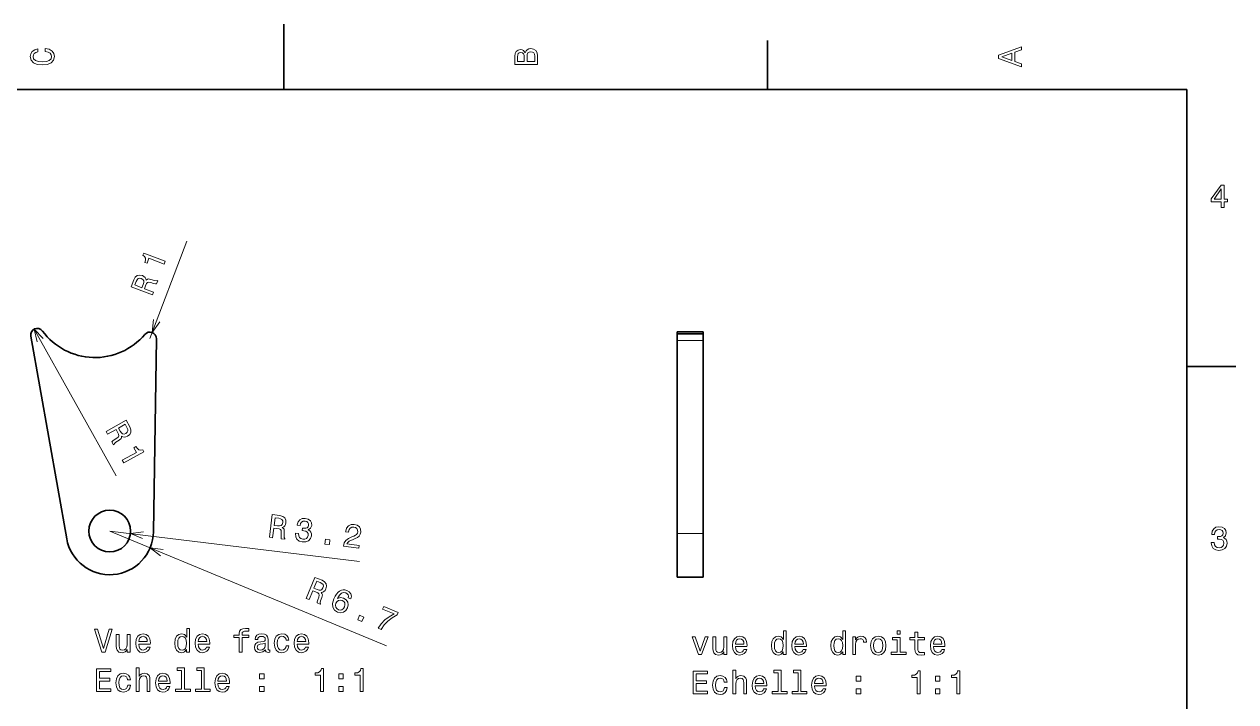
# Model space of a CAD drawing. Extents: x 0 to 297, y 0 to 210.
# Drawn here: x 108.7 to 294.5, y 106.1 to 210 of the extents above; entities that cross this region are included whole.
import ezdxf

# ---------------------------------------------------------------- set-up
doc = ezdxf.new("R2010")
doc.units = 0

msp = doc.modelspace()

# ---------------------------------------------------------------- linework, layer by layer
at = {"color": 7, "lineweight": 35, "ltscale": 0.25}
msp.add_line((148.5, 200), (148.5, 210), dxfattribs=at)
at = {"color": 7, "lineweight": 35, "ltscale": 0.1875}
for p, q in [((222.699997, 200), (222.699997, 207.5)), ((287, 157.5), (294.5, 157.5))]:
    msp.add_line(p, q, dxfattribs=at)
at = {"color": 7, "lineweight": 35}
for p, q in [((287, 200), (10, 200)), ((287, 10), (287, 200)), ((109.714417, 162.192383), (115.220467, 131.116974)), ((128.965485, 161.785156), (128.516937, 132.184387)), ((208.832062, 161.526108), (208.832062, 131.921936)), ((212.832062, 161.526108), (212.832062, 131.921936))]:
    msp.add_line(p, q, dxfattribs=at)
at = {"color": 7, "lineweight": 13, "ltscale": 0.4}
msp.add_line((127.965599, 161.800308), (133.647186, 176.757568), dxfattribs=at)
at = {"color": 7, "lineweight": 13}
for p, q in [((110.210983, 163.239639), (122.783821, 140.757401)), ((121.817711, 132.285904), (160.134918, 127.639458)), ((121.817711, 132.285904), (164.257355, 114.682838))]:
    msp.add_line(p, q, dxfattribs=at)
at = {"color": 7, "lineweight": 35, "ltscale": 0.00987}
msp.add_line((208.832062, 162.830963), (208.832062, 162.436172), dxfattribs=at)
at = {"color": 7, "lineweight": 35, "ltscale": 0.1}
for p, q in [((212.832062, 162.830963), (208.832062, 162.830963)), ((212.832062, 162.526108), (208.832062, 162.526108)), ((212.832062, 125.221939), (208.832062, 125.221939))]:
    msp.add_line(p, q, dxfattribs=at)
at = {"color": 7, "lineweight": 35, "ltscale": 0.025}
for p, q in [((208.832062, 162.526108), (208.832062, 161.526108)), ((212.832062, 162.526108), (212.832062, 161.526108))]:
    msp.add_line(p, q, dxfattribs=at)
at = {"color": 7, "lineweight": 35, "ltscale": 0.007609}
msp.add_line((212.832062, 162.830963), (212.832062, 162.526611), dxfattribs=at)
at = {"color": 7, "lineweight": 13, "ltscale": 0.1}
for p, q in [((212.832062, 161.526108), (208.832062, 161.526108)), ((208.832062, 131.921936), (212.832062, 131.921936))]:
    msp.add_line(p, q, dxfattribs=at)
at = {"color": 7, "lineweight": 35, "ltscale": 0.1675}
for p, q in [((208.832062, 131.921936), (208.832062, 125.221939)), ((212.832062, 131.921936), (212.832062, 125.221939))]:
    msp.add_line(p, q, dxfattribs=at)
at = {"color": 7, "lineweight": 13}
for points in [[(111.93206, 205.817017), (112.35569, 205.716141), (112.658287, 205.549713), (112.844887, 205.317734), (112.905403, 205.045395), (112.814629, 204.71759), (112.54229, 204.460388), (112.098488, 204.28891), (111.483215, 204.233429), (110.872986, 204.28891), (110.424141, 204.455338), (110.151802, 204.71254), (110.055984, 205.045395), (110.106415, 205.287476), (110.247627, 205.494247), (110.474571, 205.655624), (110.787247, 205.766571), (110.787247, 206.245682), (110.308144, 206.094391), (109.94503, 205.832138), (109.718086, 205.474075), (109.637398, 205.045395), (109.763474, 204.510818), (110.116501, 204.10231), (110.696472, 203.840057), (111.483215, 203.749283), (112.269958, 203.840057), (112.84993, 204.10231), (113.208, 204.510818), (113.329041, 205.045395), (113.233215, 205.51442), (112.965927, 205.892654), (112.527161, 206.159943), (111.93206, 206.301163)], [(185.542007, 205.630417), (185.249496, 205.983429), (185.052811, 206.074219), (184.81073, 206.104477), (184.432495, 206.03891), (184.160156, 205.842224), (183.993729, 205.524506), (183.933212, 205.080704), (183.933212, 203.835022), (187.433212, 203.835022), (187.433212, 205.151306), (187.36261, 205.620331), (187.155838, 205.968307), (186.828018, 206.185165), (186.384216, 206.260818), (186.08667, 206.215424), (185.839554, 206.094391), (185.65799, 205.897705)], [(261.633209, 203.466858), (261.633209, 203.930847), (260.604401, 204.298996), (260.604401, 205.695969), (261.633209, 206.064133), (261.633209, 206.538193), (258.128174, 205.257217), (258.128174, 204.742798)], [(185.385666, 204.984879), (185.385666, 204.298996), (184.351807, 204.298996), (184.351807, 205.025223), (184.382065, 205.297562), (184.472839, 205.489197), (184.629181, 205.605194), (184.86116, 205.645538), (185.093155, 205.600143), (185.254532, 205.479111), (185.355408, 205.272339)], [(187.014618, 205.095825), (187.014618, 204.298996), (185.809296, 204.298996), (185.809296, 205.050446), (185.844589, 205.368164), (185.9505, 205.595108), (186.132065, 205.731277), (186.394302, 205.776657), (186.671692, 205.731277), (186.863327, 205.605194), (186.979324, 205.393372)], [(260.17572, 204.460388), (258.632477, 205), (260.17572, 205.539627)], [(292.277374, 181.916794), (292.731262, 181.916794), (292.731262, 182.784225), (293.23056, 182.784225), (293.23056, 183.187683), (292.731262, 183.187683), (292.731262, 185.341141), (292.272339, 185.341141), (290.739197, 183.228027), (290.739197, 182.784225), (292.277374, 182.784225)], [(291.162842, 183.187683), (292.277374, 184.756134), (292.277374, 183.187683)], [(130.166534, 173.226685), (130.329498, 173.655716), (127.034027, 174.907516), (126.912247, 174.586929), (127.167595, 174.392822), (127.296425, 174.149673), (127.311081, 173.847397), (127.212692, 173.474762), (127.547424, 173.34761), (127.83754, 174.111374)], [(128.366226, 168.487213), (128.532776, 168.925674), (127.151405, 169.450394), (127.321533, 169.89827), (127.461037, 170.222916), (127.605835, 170.405289), (127.804398, 170.459335), (128.100464, 170.400818), (128.533737, 170.263214), (128.822632, 170.185852), (129.00914, 170.179749), (129.197174, 170.674774), (129.10759, 170.708801), (128.934402, 170.650513), (128.674911, 170.705917), (128.134354, 170.873489), (127.712593, 170.941986), (127.548828, 170.880112), (127.394783, 170.744415), (127.348549, 170.977768), (127.233688, 171.172455), (127.058479, 171.336105), (126.819351, 171.45932), (126.398262, 171.543732), (126.02961, 171.467987), (125.732262, 171.224869), (125.509796, 170.823837), (125.094322, 169.730072)], [(125.863968, 170.549042), (126.001503, 170.825882), (126.168083, 170.994583), (126.381447, 171.059204), (126.65686, 171.003128), (126.912399, 170.852112), (127.029053, 170.66214), (127.03154, 170.41304), (126.942291, 170.107071), (126.750664, 169.602615), (125.661606, 170.016296)], [(121.269577, 147.562683), (121.498505, 147.15332), (122.7882, 147.874557), (123.022049, 147.456406), (123.181152, 147.1409), (123.227837, 146.912766), (123.141663, 146.725891), (122.906578, 146.536636), (122.522736, 146.293091), (122.277802, 146.121445), (122.153282, 145.982483), (122.411751, 145.520294), (122.495384, 145.567062), (122.562012, 145.737228), (122.77121, 145.900452), (123.246964, 146.206955), (123.570457, 146.486099), (123.628288, 146.651337), (123.623299, 146.856567), (123.831802, 146.742035), (124.054787, 146.704941), (124.29277, 146.734024), (124.540833, 146.838074), (124.876106, 147.106476), (125.054955, 147.437622), (125.059753, 147.821671), (124.895432, 148.249817), (124.324348, 149.271011)], [(124.457291, 148.155029), (124.581032, 147.871765), (124.603249, 147.635712), (124.515656, 147.43071), (124.295715, 147.255707), (124.0158, 147.156952), (123.79528, 147.189651), (123.602821, 147.347824), (123.425728, 147.612823), (123.162346, 148.083801), (124.179131, 148.65242)], [(123.744164, 143.137726), (123.96817, 142.737183), (127.044945, 144.457825), (126.877556, 144.757126), (126.564743, 144.686203), (126.295662, 144.743744), (126.054634, 144.926758), (125.832336, 145.241592), (125.519821, 145.066818), (125.918594, 144.353745)], [(146.327866, 131.328384), (146.793488, 131.271927), (146.971359, 132.738846), (147.446991, 132.681168), (147.795624, 132.623657), (148.007416, 132.526855), (148.107529, 132.347061), (148.12178, 132.045609), (148.092178, 131.59198), (148.086395, 131.292953), (148.125229, 131.110428), (148.650909, 131.046692), (148.662445, 131.141815), (148.564301, 131.295959), (148.555817, 131.561157), (148.58876, 132.126144), (148.554047, 132.552002), (148.454681, 132.696136), (148.28598, 132.813126), (148.501419, 132.914001), (148.662842, 133.072235), (148.779678, 133.281586), (148.841888, 133.543289), (148.8228, 133.972351), (148.660782, 134.312042), (148.353424, 134.542358), (147.910721, 134.662079), (146.749207, 134.802933)], [(147.728943, 134.252319), (148.030701, 134.185242), (148.234451, 134.064011), (148.348389, 133.872391), (148.360046, 133.591568), (148.27478, 133.307251), (148.118347, 133.148422), (147.877121, 133.086227), (147.55867, 133.099442), (147.022964, 133.164398), (147.163208, 134.320923)], [(150.321701, 131.951569), (150.317459, 131.916519), (150.339279, 131.426178), (150.530869, 131.03717), (150.873428, 130.761932), (151.35376, 130.617325), (151.88475, 130.639297), (152.301971, 130.812241), (152.594803, 131.132339), (152.739563, 131.572006), (152.735321, 131.872253), (152.654327, 132.125916), (152.496552, 132.333023), (152.272629, 132.49733), (152.630844, 132.728226), (152.798203, 133.144821), (152.770462, 133.544449), (152.591003, 133.865936), (152.263, 134.093674), (151.790268, 134.217041), (151.329956, 134.191574), (150.957794, 134.013184), (150.690002, 133.690048), (150.558441, 133.233536), (150.554199, 133.198486), (150.999771, 133.144455), (151.07869, 133.460022), (151.236786, 133.674545), (151.46405, 133.78923), (151.765518, 133.803467), (152.020996, 133.731842), (152.198502, 133.603638), (152.292999, 133.419449), (152.310135, 133.183685), (152.235336, 132.943832), (152.095139, 132.793182), (151.872726, 132.718552), (151.58371, 132.723114), (151.389053, 132.751801), (151.341095, 132.356293), (151.587631, 132.336548), (151.897583, 132.25325), (152.118317, 132.104553), (152.234818, 131.892303), (152.253922, 131.63089), (152.163635, 131.347183), (151.99234, 131.149521), (151.745651, 131.042267), (151.434784, 131.034241), (151.125443, 131.122559), (150.913361, 131.300674), (150.797302, 131.558594), (150.782303, 131.895706)], [(157.64711, 129.95578), (160.035248, 129.666199), (160.087448, 130.096756), (158.199982, 130.325638), (158.333649, 130.548203), (158.537567, 130.721603), (159.136398, 131.009674), (159.449997, 131.124054), (159.806534, 131.299255), (160.072205, 131.521057), (160.243195, 131.800049), (160.333939, 132.129425), (160.29982, 132.560287), (160.104584, 132.91925), (159.769608, 133.173248), (159.31311, 133.30481), (158.822159, 133.277969), (158.428146, 133.08699), (158.147308, 132.740021), (158.007095, 132.254089), (157.998596, 132.184006), (158.454193, 132.128754), (158.459045, 132.168808), (158.545395, 132.503784), (158.710922, 132.737717), (158.945633, 132.871826), (159.237686, 132.892288), (159.522003, 132.807022), (159.722107, 132.655746), (159.838608, 132.443497), (159.858917, 132.192093), (159.795944, 131.966049), (159.677155, 131.782333), (159.496292, 131.631531), (159.257797, 131.508057), (158.942978, 131.383652), (158.414703, 131.132751), (158.029175, 130.844208), (157.77533, 130.468582), (157.648926, 129.97081)], [(290.729126, 130.51622), (290.729126, 130.480911), (290.809814, 129.996765), (291.046844, 129.633652), (291.420044, 129.401657), (291.914276, 129.315933), (292.438782, 129.401657), (292.832153, 129.623566), (293.08429, 129.976593), (293.175079, 130.430481), (293.134735, 130.728027), (293.023773, 130.970108), (292.842224, 131.156708), (292.600159, 131.292877), (292.927948, 131.565216), (293.043945, 131.998932), (292.968292, 132.392303), (292.751434, 132.68985), (292.398407, 132.87645), (291.914276, 132.942017), (291.460388, 132.861313), (291.112396, 132.63942), (290.885468, 132.286392), (290.809814, 131.817368), (290.809814, 131.782074), (291.258636, 131.782074), (291.299011, 132.104828), (291.430115, 132.336823), (291.641937, 132.478027), (291.939484, 132.528473), (292.201721, 132.488113), (292.393372, 132.382217), (292.509369, 132.210739), (292.554749, 131.97876), (292.509369, 131.731628), (292.388336, 131.565216), (292.176514, 131.46434), (291.889069, 131.434082), (291.692383, 131.439133), (291.692383, 131.04071), (291.939484, 131.050797), (292.257202, 131.005417), (292.494232, 130.884369), (292.635468, 130.687683), (292.685883, 130.430481), (292.630402, 130.13797), (292.484161, 129.921112), (292.252167, 129.784943), (291.944519, 129.739563), (291.626801, 129.789993), (291.394806, 129.941284), (291.248566, 130.183365), (291.193085, 130.51622)], [(154.814407, 130.299286), (155.50531, 130.2155), (155.595764, 130.961487), (154.904861, 131.045258)], [(151.952652, 121.951782), (152.385895, 121.772087), (152.952026, 123.136993), (153.394577, 122.953438), (153.714874, 122.804207), (153.892792, 122.653969), (153.940826, 122.453873), (153.873413, 122.159706), (153.722809, 121.730789), (153.636749, 121.444351), (153.625031, 121.258118), (154.114151, 121.055237), (154.150864, 121.143745), (154.097824, 121.318619), (154.161041, 121.576317), (154.344833, 122.11158), (154.42601, 122.531075), (154.36911, 122.69664), (154.238113, 122.854706), (154.472763, 122.893875), (154.670822, 123.002823), (154.839691, 123.173012), (154.970047, 123.40831), (155.067139, 123.826668), (155.002533, 124.197433), (154.768494, 124.501984), (154.374359, 124.736435), (153.29361, 125.184708)], [(154.089005, 124.390709), (154.361572, 124.244896), (154.525177, 124.073303), (154.583313, 123.858086), (154.518982, 123.584488), (154.360321, 123.333618), (154.166916, 123.222748), (153.917847, 123.227776), (153.614716, 123.326218), (153.116272, 123.532959), (153.562607, 124.609055)], [(158.817184, 121.872658), (158.885193, 122.286705), (158.796143, 122.651222), (158.552795, 122.959633), (158.167984, 123.190224), (157.879608, 123.271622), (157.605316, 123.281647), (157.335785, 123.22419), (157.073761, 123.092644), (156.827728, 122.894394), (156.595795, 122.624794), (156.37793, 122.283829), (156.187317, 121.876961), (155.987488, 121.184555), (156.016724, 120.610062), (156.264954, 120.168594), (156.727478, 119.862091), (157.214127, 119.758514), (157.649658, 119.83448), (158.016251, 120.086456), (158.277069, 120.491493), (158.381439, 120.966888), (158.308197, 121.395836), (158.06633, 121.747307), (157.687317, 121.991882), (157.206116, 122.082268), (156.765228, 121.953926), (157.047653, 122.43737), (157.349365, 122.743553), (157.668442, 122.867821), (158.016129, 122.810966), (158.233582, 122.677086), (158.370026, 122.505836), (158.418869, 122.294487), (158.388611, 122.050423)], [(157.823273, 120.674263), (157.650299, 120.402039), (157.427124, 120.232536), (157.155655, 120.170418), (156.875458, 120.232033), (156.619934, 120.392616), (156.470215, 120.623978), (156.427856, 120.903618), (156.50766, 121.214485), (156.674042, 121.483986), (156.895294, 121.648827), (157.167542, 121.699699), (157.477631, 121.631142), (157.707916, 121.475563), (157.852203, 121.257385), (157.891815, 120.984337)], [(159.84906, 118.676521), (160.491913, 118.409874), (160.779816, 119.103981), (160.136963, 119.370621)], [(162.973907, 117.380394), (163.444412, 117.185242), (163.916962, 117.890121), (164.484711, 118.495445), (165.143005, 119.003151), (165.90036, 119.420631), (166.06073, 119.807281), (163.843338, 120.727013), (163.667511, 120.303101), (165.437698, 119.568863), (164.664429, 119.152519), (164.005341, 118.656052), (163.445313, 118.069366)], [(121.727867, 117.234322), (120.850349, 114.253777), (119.947609, 117.234322), (119.468506, 117.234322), (120.59819, 113.729279), (121.102509, 113.729279), (122.206978, 117.234322)], [(133.614761, 114.147865), (133.614761, 113.729279), (134.058563, 113.729279), (134.058563, 117.350319), (133.619797, 117.350319), (133.619797, 116.023949), (133.281906, 116.407234), (133.075134, 116.498009), (132.838104, 116.53331), (132.409424, 116.432449), (132.076569, 116.150024), (131.859711, 115.696136), (131.784073, 115.085907), (131.859711, 114.475677), (132.076569, 114.016739), (132.409424, 113.729279), (132.838104, 113.633461), (133.075134, 113.668762), (133.286942, 113.759537)], [(141.673828, 115.968475), (141.673828, 113.729279), (142.117645, 113.729279), (142.117645, 115.968475), (143.126282, 115.968475), (143.126282, 116.34671), (142.117645, 116.34671), (142.117645, 116.513138), (142.152939, 116.714867), (142.268936, 116.851036), (142.465622, 116.931725), (142.748047, 116.96199), (143.126282, 116.941818), (143.126282, 117.325104), (142.647186, 117.350319), (142.21347, 117.304924), (141.910873, 117.168762), (141.729309, 116.931725), (141.673828, 116.593834), (141.673828, 116.34671), (140.861877, 116.34671), (140.861877, 115.968475)], [(124.930321, 116.437492), (124.486511, 116.437492), (124.486511, 114.874092), (124.436081, 114.510979), (124.289825, 114.248734), (124.062881, 114.087349), (123.765335, 114.036919), (123.528305, 114.077263), (123.377007, 114.198296), (123.291267, 114.405067), (123.271095, 114.697578), (123.271095, 116.437492), (122.827293, 116.437492), (122.827293, 114.657234), (122.842422, 114.299164), (122.938248, 114.00161), (123.230751, 113.729279), (123.699768, 113.633461), (123.951935, 113.668762), (124.168793, 113.759537), (124.355392, 113.915878), (124.506691, 114.142822), (124.506691, 113.729279), (124.930321, 113.729279)], [(126.266777, 114.954781), (128.041992, 114.954781), (128.047028, 115.161552), (127.966339, 115.741524), (127.744438, 116.175247), (127.391418, 116.437492), (126.922394, 116.53331), (126.463463, 116.432449), (126.110435, 116.150024), (125.883492, 115.691093), (125.802795, 115.085907), (125.878448, 114.465591), (126.105392, 114.011696), (126.453377, 113.729279), (126.907265, 113.633461), (127.300636, 113.69902), (127.623405, 113.870491), (127.860435, 114.142822), (127.996605, 114.505936), (127.557838, 114.505936), (127.467064, 114.304207), (127.335938, 114.152908), (126.962738, 114.031876), (126.675278, 114.087349), (126.45842, 114.263863), (126.317207, 114.551323), (126.266777, 114.939651)], [(126.266777, 115.32798), (126.32225, 115.675964), (126.45842, 115.933167), (126.665192, 116.089508), (126.937523, 116.144981), (127.204819, 116.089508), (127.411591, 115.933167), (127.537666, 115.675964), (127.583054, 115.32798)], [(132.913742, 116.134895), (133.206253, 116.064293), (133.428162, 115.867607), (133.55928, 115.539795), (133.609711, 115.085907), (133.55928, 114.626976), (133.428162, 114.299164), (133.206253, 114.097435), (132.913742, 114.031876), (132.636368, 114.097435), (132.424561, 114.299164), (132.28334, 114.632019), (132.237961, 115.085907), (132.28334, 115.534752), (132.424561, 115.862564), (132.636368, 116.064293)], [(135.374847, 114.954781), (137.150055, 114.954781), (137.155106, 115.161552), (137.074417, 115.741524), (136.852509, 116.175247), (136.499481, 116.437492), (136.030457, 116.53331), (135.571533, 116.432449), (135.218506, 116.150024), (134.991562, 115.691093), (134.910873, 115.085907), (134.986511, 114.465591), (135.213455, 114.011696), (135.561447, 113.729279), (136.015335, 113.633461), (136.408707, 113.69902), (136.731476, 113.870491), (136.968506, 114.142822), (137.104675, 114.505936), (136.665909, 114.505936), (136.575134, 114.304207), (136.444, 114.152908), (136.070816, 114.031876), (135.78334, 114.087349), (135.566483, 114.263863), (135.425278, 114.551323), (135.374847, 114.939651)], [(135.374847, 115.32798), (135.430313, 115.675964), (135.566483, 115.933167), (135.773254, 116.089508), (136.045593, 116.144981), (136.312881, 116.089508), (136.519653, 115.933167), (136.645737, 115.675964), (136.691132, 115.32798)], [(145.703369, 114.082306), (145.703369, 114.067177), (145.728592, 113.895706), (145.804245, 113.774666), (146.121964, 113.678848), (146.36908, 113.719193), (146.36908, 114.062134), (146.263168, 114.047005), (146.121964, 114.112564), (146.096741, 114.314293), (146.096741, 115.716309), (146.036224, 116.074379), (145.859711, 116.326538), (145.552078, 116.477837), (145.118362, 116.53331), (144.694733, 116.472794), (144.38205, 116.301323), (144.185364, 116.034035), (144.119797, 115.681007), (144.119797, 115.650749), (144.518219, 115.650749), (144.553513, 115.862564), (144.664474, 116.013863), (144.846024, 116.104637), (145.103226, 116.139938), (145.350342, 116.114723), (145.526855, 116.039078), (145.632767, 115.907951), (145.668076, 115.726395), (145.647903, 115.51458), (145.5672, 115.408676), (145.365479, 115.358238), (144.987244, 115.317894), (144.553513, 115.227119), (144.24588, 115.065735), (144.064331, 114.813576), (144.00885, 114.440376), (144.05928, 114.107521), (144.215622, 113.860405), (144.467789, 113.704063), (144.815765, 113.64859), (145.28479, 113.754494)], [(148.855392, 115.539795), (149.294159, 115.539795), (149.203369, 115.943253), (148.986511, 116.260979), (148.648621, 116.457664), (148.209854, 116.53331), (147.725708, 116.432449), (147.357544, 116.150024), (147.125565, 115.691093), (147.044876, 115.075821), (147.120514, 114.465591), (147.347473, 114.011696), (147.705536, 113.729279), (148.194733, 113.633461), (148.628448, 113.709106), (148.966339, 113.920921), (149.198334, 114.253777), (149.299194, 114.697578), (148.875565, 114.697578), (148.799911, 114.415161), (148.658707, 114.203339), (148.45697, 114.07222), (148.209854, 114.031876), (147.902222, 114.097435), (147.680313, 114.299164), (147.544159, 114.626976), (147.498764, 115.09095), (147.544159, 115.544838), (147.685364, 115.87265), (147.912308, 116.074379), (148.209854, 116.144981), (148.472107, 116.099594), (148.668793, 115.983604), (148.799911, 115.791962)], [(150.554962, 114.954781), (152.33017, 114.954781), (152.33522, 115.161552), (152.254517, 115.741524), (152.032623, 116.175247), (151.679596, 116.437492), (151.210571, 116.53331), (150.751648, 116.432449), (150.398621, 116.150024), (150.171677, 115.691093), (150.090973, 115.085907), (150.166626, 114.465591), (150.39357, 114.011696), (150.741562, 113.729279), (151.19545, 113.633461), (151.588821, 113.69902), (151.911591, 113.870491), (152.148621, 114.142822), (152.28479, 114.505936), (151.846024, 114.505936), (151.755249, 114.304207), (151.624115, 114.152908), (151.250916, 114.031876), (150.963455, 114.087349), (150.746597, 114.263863), (150.605392, 114.551323), (150.554962, 114.939651)], [(150.554962, 115.32798), (150.610428, 115.675964), (150.746597, 115.933167), (150.953369, 116.089508), (151.225708, 116.144981), (151.492996, 116.089508), (151.699768, 115.933167), (151.825851, 115.675964), (151.871246, 115.32798)], [(212.118088, 113.365311), (212.587112, 113.365311), (213.575577, 116.073524), (213.116638, 116.073524), (212.355118, 113.889809), (211.578461, 116.073524), (211.114487, 116.073524)], [(216.430038, 116.073524), (215.986237, 116.073524), (215.986237, 114.510124), (215.935806, 114.147011), (215.789551, 113.884766), (215.562607, 113.723381), (215.26506, 113.672951), (215.02803, 113.713295), (214.876724, 113.834328), (214.791, 114.0411), (214.770828, 114.333611), (214.770828, 116.073524), (214.327026, 116.073524), (214.327026, 114.293266), (214.342148, 113.935196), (214.437973, 113.637642), (214.730484, 113.365311), (215.199493, 113.269493), (215.45166, 113.304794), (215.668518, 113.395569), (215.855118, 113.55191), (216.006409, 113.778854), (216.006409, 113.365311), (216.430038, 113.365311)], [(217.766495, 114.590813), (219.541718, 114.590813), (219.546753, 114.797585), (219.466064, 115.377556), (219.244171, 115.811279), (218.891144, 116.073524), (218.422119, 116.169342), (217.963181, 116.068481), (217.610153, 115.786057), (217.383209, 115.327126), (217.302521, 114.721939), (217.378174, 114.101624), (217.605118, 113.647728), (217.953094, 113.365311), (218.406982, 113.269493), (218.800354, 113.335052), (219.123123, 113.506523), (219.360153, 113.778854), (219.496323, 114.141968), (219.057571, 114.141968), (218.966782, 113.940239), (218.835663, 113.78894), (218.462463, 113.667908), (218.175003, 113.723381), (217.958145, 113.899895), (217.816925, 114.187355), (217.766495, 114.575684)], [(217.766495, 114.964012), (217.821976, 115.311996), (217.958145, 115.569199), (218.164917, 115.72554), (218.437256, 115.781013), (218.704544, 115.72554), (218.911316, 115.569199), (219.037399, 115.311996), (219.082779, 114.964012)], [(225.114487, 113.783897), (225.114487, 113.365311), (225.558289, 113.365311), (225.558289, 116.986351), (225.119522, 116.986351), (225.119522, 115.659981), (224.781631, 116.043266), (224.57486, 116.134041), (224.33783, 116.169342), (223.909149, 116.068481), (223.576294, 115.786057), (223.359436, 115.332169), (223.283798, 114.721939), (223.359436, 114.11171), (223.576294, 113.652771), (223.909149, 113.365311), (224.33783, 113.269493), (224.57486, 113.304794), (224.786667, 113.395569)], [(224.413467, 115.770927), (224.705978, 115.700325), (224.927887, 115.503639), (225.059006, 115.175827), (225.109436, 114.721939), (225.059006, 114.263008), (224.927887, 113.935196), (224.705978, 113.733467), (224.413467, 113.667908), (224.136093, 113.733467), (223.924286, 113.935196), (223.783066, 114.268051), (223.737686, 114.721939), (223.783066, 115.170784), (223.924286, 115.498596), (224.136093, 115.700325)], [(226.874573, 114.590813), (228.64978, 114.590813), (228.654831, 114.797585), (228.574142, 115.377556), (228.352234, 115.811279), (227.999207, 116.073524), (227.530182, 116.169342), (227.071259, 116.068481), (226.718231, 115.786057), (226.491287, 115.327126), (226.410599, 114.721939), (226.486237, 114.101624), (226.713181, 113.647728), (227.061172, 113.365311), (227.51506, 113.269493), (227.908432, 113.335052), (228.231201, 113.506523), (228.468231, 113.778854), (228.604401, 114.141968), (228.165634, 114.141968), (228.07486, 113.940239), (227.943726, 113.78894), (227.570541, 113.667908), (227.283066, 113.723381), (227.066208, 113.899895), (226.925003, 114.187355), (226.874573, 114.575684)], [(226.874573, 114.964012), (226.930038, 115.311996), (227.066208, 115.569199), (227.27298, 115.72554), (227.545319, 115.781013), (227.812607, 115.72554), (228.019379, 115.569199), (228.145462, 115.311996), (228.190857, 114.964012)], [(234.222549, 113.783897), (234.222549, 113.365311), (234.666351, 113.365311), (234.666351, 116.986351), (234.2276, 116.986351), (234.2276, 115.659981), (233.889694, 116.043266), (233.682922, 116.134041), (233.445892, 116.169342), (233.017227, 116.068481), (232.684372, 115.786057), (232.467514, 115.332169), (232.391861, 114.721939), (232.467514, 114.11171), (232.684372, 113.652771), (233.017227, 113.365311), (233.445892, 113.269493), (233.682922, 113.304794), (233.894745, 113.395569)], [(233.521545, 115.770927), (233.814056, 115.700325), (234.03595, 115.503639), (234.167084, 115.175827), (234.217514, 114.721939), (234.167084, 114.263008), (234.03595, 113.935196), (233.814056, 113.733467), (233.521545, 113.667908), (233.244171, 113.733467), (233.032349, 113.935196), (232.891144, 114.268051), (232.845749, 114.721939), (232.891144, 115.170784), (233.032349, 115.498596), (233.244171, 115.700325)], [(235.760742, 113.365311), (236.204544, 113.365311), (236.204544, 114.913582), (236.249924, 115.286781), (236.386093, 115.55407), (236.608002, 115.715454), (236.905548, 115.770927), (237.127457, 115.735626), (237.293884, 115.634766), (237.394745, 115.463295), (237.430054, 115.231308), (237.878891, 115.231308), (237.818375, 115.639809), (237.651947, 115.932312), (237.374573, 116.108826), (236.996323, 116.169342), (236.73912, 116.128998), (236.517227, 116.028137), (236.320541, 115.856667), (236.1642, 115.62468), (236.1642, 116.073524), (235.760742, 116.073524)], [(238.499207, 114.716896), (238.579895, 114.101624), (238.81189, 113.647728), (239.180038, 113.365311), (239.674286, 113.269493), (240.163467, 113.365311), (240.531631, 113.642685), (240.763611, 114.096581), (240.84935, 114.716896), (240.763611, 115.332169), (240.531631, 115.7911), (240.163467, 116.068481), (239.674286, 116.169342), (239.180038, 116.068481), (238.81189, 115.786057), (238.579895, 115.332169)], [(238.953094, 114.721939), (238.998489, 115.175827), (239.139694, 115.503639), (239.366638, 115.705368), (239.674286, 115.77597), (239.976868, 115.705368), (240.203827, 115.508682), (240.345032, 115.175827), (240.395462, 114.721939), (240.345032, 114.263008), (240.203827, 113.930153), (239.976868, 113.728424), (239.674286, 113.662865), (239.366638, 113.728424), (239.139694, 113.930153), (238.998489, 114.263008)], [(243.02298, 113.73851), (243.02298, 115.982742), (241.883209, 115.982742), (241.883209, 115.604507), (242.579178, 115.604507), (242.579178, 113.73851), (241.671402, 113.73851), (241.671402, 113.365311), (243.940857, 113.365311), (243.940857, 113.73851)], [(243.038116, 116.986351), (242.569092, 116.986351), (242.569092, 116.482025), (243.038116, 116.482025)], [(245.297485, 115.604507), (245.297485, 114.247879), (245.327728, 113.809113), (245.468948, 113.506523), (245.751373, 113.330009), (246.230469, 113.269493), (246.754974, 113.294708), (246.754974, 113.677994), (246.371689, 113.647728), (246.023697, 113.68808), (245.837097, 113.814156), (245.756409, 114.02597), (245.741287, 114.323524), (245.741287, 115.604507), (246.754974, 115.604507), (246.754974, 115.982742), (245.741287, 115.982742), (245.741287, 116.774536), (245.297485, 116.774536), (245.297485, 115.982742), (244.530914, 115.982742), (244.530914, 115.604507)], [(248.126724, 114.590813), (249.901947, 114.590813), (249.906982, 114.797585), (249.826294, 115.377556), (249.604401, 115.811279), (249.251373, 116.073524), (248.782349, 116.169342), (248.32341, 116.068481), (247.970383, 115.786057), (247.743439, 115.327126), (247.66275, 114.721939), (247.738403, 114.101624), (247.965347, 113.647728), (248.313324, 113.365311), (248.767212, 113.269493), (249.160583, 113.335052), (249.483353, 113.506523), (249.720383, 113.778854), (249.856552, 114.141968), (249.417786, 114.141968), (249.327011, 113.940239), (249.195892, 113.78894), (248.822693, 113.667908), (248.535233, 113.723381), (248.318375, 113.899895), (248.177155, 114.187355), (248.126724, 114.575684)], [(248.126724, 114.964012), (248.182205, 115.311996), (248.318375, 115.569199), (248.525146, 115.72554), (248.797485, 115.781013), (249.064774, 115.72554), (249.271545, 115.569199), (249.397614, 115.311996), (249.443008, 114.964012)], [(145.652939, 114.677406), (145.592422, 114.415161), (145.431046, 114.213425), (145.188965, 114.082306), (144.891418, 114.036919), (144.699768, 114.062134), (144.563599, 114.142822), (144.477875, 114.284035), (144.452652, 114.480721), (144.472824, 114.657234), (144.553513, 114.78331), (144.876282, 114.924522), (145.28479, 114.985039), (145.652939, 115.106079)], [(119.791267, 107.682449), (122.010292, 107.682449), (122.010292, 108.106079), (120.255249, 108.106079), (120.255249, 109.291237), (121.818649, 109.291237), (121.818649, 109.709824), (120.255249, 109.709824), (120.255249, 110.75882), (121.969948, 110.75882), (121.969948, 111.182449), (119.791267, 111.182449)], [(124.567207, 109.492966), (125.005966, 109.492966), (124.915192, 109.896423), (124.698334, 110.214149), (124.360435, 110.410835), (123.921677, 110.486481), (123.437523, 110.38562), (123.069366, 110.103195), (122.837379, 109.644264), (122.756691, 109.028992), (122.832336, 108.418762), (123.05928, 107.964867), (123.417351, 107.682449), (123.906548, 107.586632), (124.340263, 107.662277), (124.678162, 107.874092), (124.910149, 108.206947), (125.011009, 108.650749), (124.587379, 108.650749), (124.511734, 108.368332), (124.370522, 108.156509), (124.168793, 108.025391), (123.921677, 107.985046), (123.614037, 108.050606), (123.392136, 108.252335), (123.255966, 108.580147), (123.210579, 109.044121), (123.255966, 109.498009), (123.397179, 109.825821), (123.624123, 110.02755), (123.921677, 110.098152), (124.183922, 110.052765), (124.380608, 109.936775), (124.511734, 109.745132)], [(125.878448, 107.682449), (126.32225, 107.682449), (126.32225, 109.24585), (126.367638, 109.60392), (126.513893, 109.866165), (126.740837, 110.02755), (127.043434, 110.088066), (127.285507, 110.037636), (127.436806, 109.901466), (127.512451, 109.674522), (127.537666, 109.371933), (127.537666, 107.682449), (127.981476, 107.682449), (127.981476, 109.462708), (127.961296, 109.820778), (127.870522, 110.118332), (127.572968, 110.390663), (127.108994, 110.486481), (126.856834, 110.45118), (126.639977, 110.355362), (126.45842, 110.204063), (126.32225, 109.997292), (126.32225, 111.30349), (125.878448, 111.30349)], [(129.302795, 108.907951), (131.078018, 108.907951), (131.083054, 109.114723), (131.002365, 109.694695), (130.780457, 110.128418), (130.427444, 110.390663), (129.95842, 110.486481), (129.499481, 110.38562), (129.146454, 110.103195), (128.91951, 109.644264), (128.838821, 109.039078), (128.914474, 108.418762), (129.141418, 107.964867), (129.489395, 107.682449), (129.943283, 107.586632), (130.336655, 107.652191), (130.659424, 107.823662), (130.896454, 108.095993), (131.032623, 108.459106), (130.593872, 108.459106), (130.503082, 108.257378), (130.371964, 108.106079), (129.998764, 107.985046), (129.711304, 108.04052), (129.494446, 108.217033), (129.353226, 108.504494), (129.302795, 108.892822)], [(129.302795, 109.281151), (129.358276, 109.629135), (129.494446, 109.886337), (129.701218, 110.042679), (129.973541, 110.098152), (130.240845, 110.042679), (130.447617, 109.886337), (130.573685, 109.629135), (130.61908, 109.281151)], [(132.833054, 110.93029), (132.833054, 108.055649), (131.920227, 108.055649), (131.920227, 107.682449), (134.184647, 107.682449), (134.184647, 108.055649), (133.276855, 108.055649), (133.276855, 111.30349), (132.137085, 111.30349), (132.137085, 110.93029)], [(135.86908, 110.93029), (135.86908, 108.055649), (134.956253, 108.055649), (134.956253, 107.682449), (137.220673, 107.682449), (137.220673, 108.055649), (136.312881, 108.055649), (136.312881, 111.30349), (135.173111, 111.30349), (135.173111, 110.93029)], [(138.410873, 108.907951), (140.186081, 108.907951), (140.191132, 109.114723), (140.110443, 109.694695), (139.888535, 110.128418), (139.535507, 110.390663), (139.066483, 110.486481), (138.607559, 110.38562), (138.254532, 110.103195), (138.027588, 109.644264), (137.946884, 109.039078), (138.022537, 108.418762), (138.249481, 107.964867), (138.597473, 107.682449), (139.051361, 107.586632), (139.444733, 107.652191), (139.767502, 107.823662), (140.004532, 108.095993), (140.140686, 108.459106), (139.701935, 108.459106), (139.61116, 108.257378), (139.480026, 108.106079), (139.106827, 107.985046), (138.819366, 108.04052), (138.602509, 108.217033), (138.461304, 108.504494), (138.410873, 108.892822)], [(138.410873, 109.281151), (138.466339, 109.629135), (138.602509, 109.886337), (138.80928, 110.042679), (139.081619, 110.098152), (139.348907, 110.042679), (139.555679, 109.886337), (139.681763, 109.629135), (139.727142, 109.281151)], [(144.790558, 109.639221), (145.486511, 109.639221), (145.486511, 110.390663), (144.790558, 110.390663)], [(154.155823, 107.682449), (154.614746, 107.682449), (154.614746, 111.207664), (154.27182, 111.207664), (154.18103, 110.900032), (153.999481, 110.693253), (153.722107, 110.57222), (153.338821, 110.531876), (153.338821, 110.173805), (154.155823, 110.173805)], [(156.934631, 109.639221), (157.6306, 109.639221), (157.6306, 110.390663), (156.934631, 110.390663)], [(160.227875, 107.682449), (160.686798, 107.682449), (160.686798, 111.207664), (160.343857, 111.207664), (160.253082, 110.900032), (160.071533, 110.693253), (159.794144, 110.57222), (159.410858, 110.531876), (159.410858, 110.173805), (160.227875, 110.173805)], [(211.291, 107.318481), (213.51001, 107.318481), (213.51001, 107.742111), (211.754974, 107.742111), (211.754974, 108.927269), (213.318375, 108.927269), (213.318375, 109.345856), (211.754974, 109.345856), (211.754974, 110.394852), (213.469666, 110.394852), (213.469666, 110.818481), (211.291, 110.818481)], [(216.066925, 109.128998), (216.505692, 109.128998), (216.414917, 109.532455), (216.198059, 109.850182), (215.860153, 110.046867), (215.421402, 110.122513), (214.937256, 110.021652), (214.569092, 109.739227), (214.337112, 109.280296), (214.256409, 108.665024), (214.332062, 108.054794), (214.559006, 107.600899), (214.917084, 107.318481), (215.406265, 107.222664), (215.839981, 107.298309), (216.177887, 107.510124), (216.409866, 107.842979), (216.510742, 108.286781), (216.087112, 108.286781), (216.011459, 108.004364), (215.870239, 107.792542), (215.668518, 107.661423), (215.421402, 107.621078), (215.11377, 107.686638), (214.891861, 107.888367), (214.755692, 108.216179), (214.710297, 108.680153), (214.755692, 109.134041), (214.896896, 109.461853), (215.123856, 109.663582), (215.421402, 109.734184), (215.68364, 109.688797), (215.880341, 109.572807), (216.011459, 109.381165)], [(217.378174, 107.318481), (217.821976, 107.318481), (217.821976, 108.881882), (217.867371, 109.239952), (218.013611, 109.502197), (218.24057, 109.663582), (218.543152, 109.724098), (218.785233, 109.673668), (218.936523, 109.537498), (219.012177, 109.310555), (219.037399, 109.007965), (219.037399, 107.318481), (219.481201, 107.318481), (219.481201, 109.09874), (219.461029, 109.45681), (219.370239, 109.754364), (219.072693, 110.026695), (218.608719, 110.122513), (218.356552, 110.087212), (218.139694, 109.991394), (217.958145, 109.840096), (217.821976, 109.633324), (217.821976, 110.939522), (217.378174, 110.939522)], [(220.802521, 108.543983), (222.577744, 108.543983), (222.582779, 108.750755), (222.50209, 109.330727), (222.280182, 109.76445), (221.92717, 110.026695), (221.458145, 110.122513), (220.999207, 110.021652), (220.646179, 109.739227), (220.419235, 109.280296), (220.338547, 108.67511), (220.4142, 108.054794), (220.641144, 107.600899), (220.98912, 107.318481), (221.443008, 107.222664), (221.83638, 107.288223), (222.159149, 107.459694), (222.396179, 107.732025), (222.532349, 108.095139), (222.093597, 108.095139), (222.002808, 107.89341), (221.871689, 107.742111), (221.498489, 107.621078), (221.211029, 107.676552), (220.994171, 107.853065), (220.852951, 108.140526), (220.802521, 108.528854)], [(220.802521, 108.917183), (220.858002, 109.265167), (220.994171, 109.522369), (221.200943, 109.678711), (221.473267, 109.734184), (221.74057, 109.678711), (221.947342, 109.522369), (222.07341, 109.265167), (222.118805, 108.917183)], [(224.332779, 110.566322), (224.332779, 107.691681), (223.419952, 107.691681), (223.419952, 107.318481), (225.684372, 107.318481), (225.684372, 107.691681), (224.776581, 107.691681), (224.776581, 110.939522), (223.63681, 110.939522), (223.63681, 110.566322)], [(227.368805, 110.566322), (227.368805, 107.691681), (226.455978, 107.691681), (226.455978, 107.318481), (228.720398, 107.318481), (228.720398, 107.691681), (227.812607, 107.691681), (227.812607, 110.939522), (226.672836, 110.939522), (226.672836, 110.566322)], [(229.910599, 108.543983), (231.685806, 108.543983), (231.690857, 108.750755), (231.610168, 109.330727), (231.38826, 109.76445), (231.035233, 110.026695), (230.566208, 110.122513), (230.107285, 110.021652), (229.754257, 109.739227), (229.527313, 109.280296), (229.446609, 108.67511), (229.522263, 108.054794), (229.749207, 107.600899), (230.097198, 107.318481), (230.551086, 107.222664), (230.944458, 107.288223), (231.267227, 107.459694), (231.504257, 107.732025), (231.640411, 108.095139), (231.20166, 108.095139), (231.110886, 107.89341), (230.979752, 107.742111), (230.606552, 107.621078), (230.319092, 107.676552), (230.102234, 107.853065), (229.961029, 108.140526), (229.910599, 108.528854)], [(229.910599, 108.917183), (229.966064, 109.265167), (230.102234, 109.522369), (230.309006, 109.678711), (230.581345, 109.734184), (230.848633, 109.678711), (231.055405, 109.522369), (231.181488, 109.265167), (231.226868, 108.917183)], [(236.290283, 109.275253), (236.986237, 109.275253), (236.986237, 110.026695), (236.290283, 110.026695)], [(245.655548, 107.318481), (246.114471, 107.318481), (246.114471, 110.843697), (245.771545, 110.843697), (245.680756, 110.536064), (245.499207, 110.329285), (245.221832, 110.208252), (244.838547, 110.167908), (244.838547, 109.809837), (245.655548, 109.809837)], [(248.434357, 109.275253), (249.130325, 109.275253), (249.130325, 110.026695), (248.434357, 110.026695)], [(251.7276, 107.318481), (252.186523, 107.318481), (252.186523, 110.843697), (251.843582, 110.843697), (251.752808, 110.536064), (251.571259, 110.329285), (251.293869, 110.208252), (250.910583, 110.167908), (250.910583, 109.809837), (251.7276, 109.809837)], [(144.790558, 107.682449), (145.486511, 107.682449), (145.486511, 108.433891), (144.790558, 108.433891)], [(156.934631, 107.682449), (157.6306, 107.682449), (157.6306, 108.433891), (156.934631, 108.433891)], [(236.290283, 107.318481), (236.986237, 107.318481), (236.986237, 108.069923), (236.290283, 108.069923)], [(248.434357, 107.318481), (249.130325, 107.318481), (249.130325, 108.069923), (248.434357, 108.069923)]]:
    msp.add_lwpolyline(points, close=True, dxfattribs=at)
for points in [[(128.522797, 164.724915), (128.320694, 162.735138), (129.490601, 164.357285)], [(111.605698, 161.806198), (110.210983, 163.239639), (110.702118, 161.300873)], [(126.974556, 132.182007), (124.994438, 131.900681), (126.84993, 131.154251)], [(129.989227, 129.456924), (128.00647, 129.718933), (129.59259, 128.500656)]]:
    msp.add_lwpolyline(points, dxfattribs=at)
at = {"color": 7, "lineweight": 35}
msp.add_circle((121.817711, 132.285904), 3.2, dxfattribs=at)
for centre, radius, start, end in [((110.699074, 162.366852), 1, 36.375607, 190.047599), ((119.555687, 168.890686), 10, 216.375602, 319.865856), ((127.965599, 161.800308), 1, 359.131861, 139.865854), ((121.817711, 132.285904), 6.7, 190.047599, 359.131861)]:
    msp.add_arc(centre, radius, start, end, dxfattribs=at)

doc.saveas('drawing.dxf')
